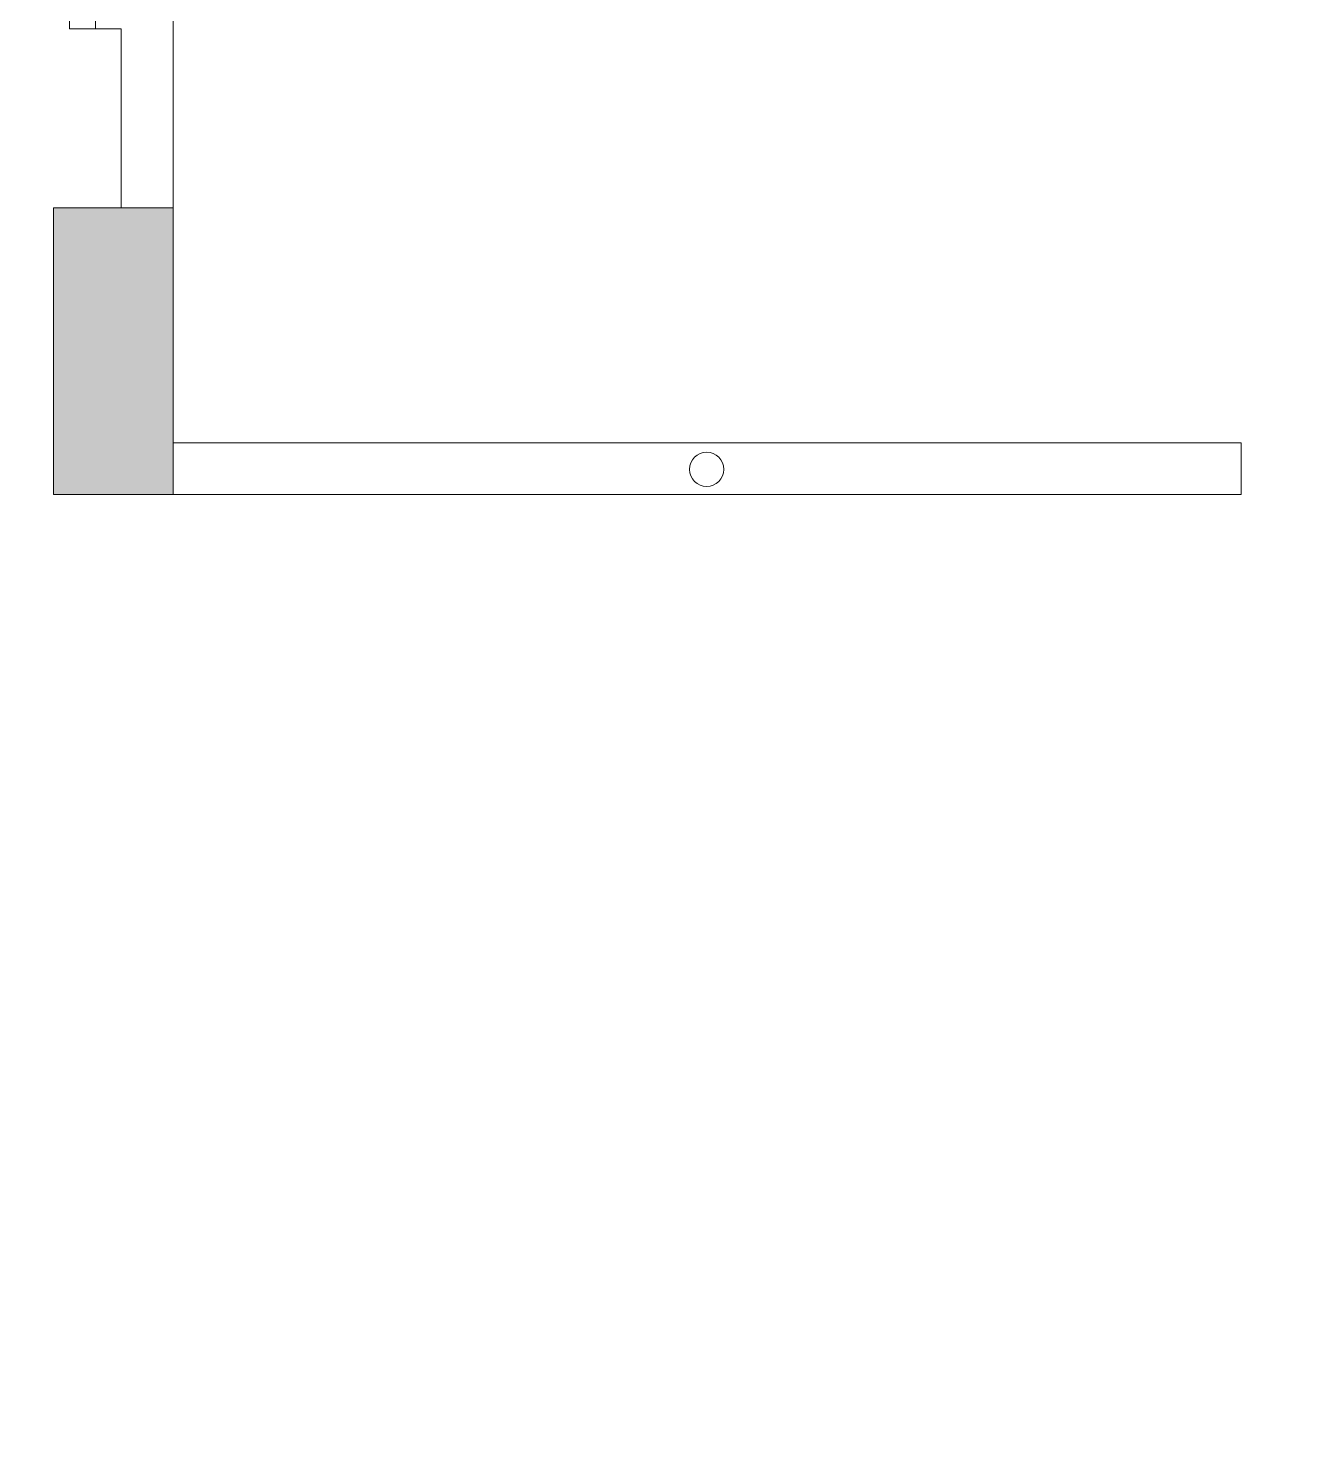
# Model space of a CAD drawing. Header units: inches. Extents: x -5775 to 2930, y 591 to 3437.
# Drawn here: x -5473.1 to -5325.5, y 2817.2 to 2982.1 of the extents above; entities that cross this region are included whole.
import ezdxf

# ---------------------------------------------------------------- set-up
doc = ezdxf.new("R2010")
doc.units = ezdxf.units.IN
doc.header["$LTSCALE"] = 20
doc.header["$MEASUREMENT"] = 0
doc.layers.get('0').update_dxf_attribs({"lineweight": 5})
doc.layers.add('Door', color=32, linetype='Continuous', lineweight=5)
doc.layers.add('Pillar', color=250, linetype='Continuous', lineweight=5)

# ---------------------------------------------------------------- blocks, each defined once
blk = doc.blocks.new('Door1')
at = {"layer": 'Door'}
for points in [[(-6, 6), (-3, 6), (-3, 38), (-6, 38)], [(-41, 0), (-38, 0), (-38, 6), (-41, 6)], [(-3, 0), (0, 0), (0, 6), (-3, 6)]]:
    blk.add_lwpolyline(points, close=True, dxfattribs=at)
blk.add_arc((-6, 6), 32, 90, 180, dxfattribs=at)

msp = doc.modelspace()

# ---------------------------------------------------------------- hatches: boundary and pattern name
at = {"layer": 'Pillar'}
h = msp.add_hatch(dxfattribs=at)
h.set_pattern_fill('AR-SAND', color=256, style=0)
h.set_pattern_definition([(37.5, (-5616.3607, 2374.1199), (-0.0629934, 1.9268238), [0, -1.52, 0, -1.7, 0, -1.625]), (7.5, (-5616.3607, 2374.12), (1.769777, 2.822146), [0, -0.82, 0, -1.37, 0, -0.525]), (327.5, (-5617.5907, 2374.1199), (3.114142, 0.005659), [0, -0.5, 0, -1.8, 0, -2.35]), (317.5, (-5617.5907, 2374.12), (3.0061266, 0.8776756), [0, -0.25, 0, -1.18, 0, -1.35])])
h.paths.add_polyline_path([(-5098.36, 2419.56), (-5129.01, 2419.56), (-5129.01, 2400.12), (-5098.36, 2400.12)])
h.paths.add_polyline_path([(-5098.36, 2610.85), (-5129.01, 2610.85), (-5129.01, 2591.41), (-5098.36, 2591.41)])
h.paths.add_polyline_path([(-5228.36, 2412.6), (-5241.81, 2412.6), (-5241.81, 2374.12), (-5228.36, 2374.12)])
h.paths.add_polyline_path([(-5228.36, 2604.12), (-5256.78, 2604.12), (-5256.78, 2598.12), (-5256.78, 2589.9), (-5228.36, 2589.9)])
h.paths.add_polyline_path([(-5098.36, 2953.29), (-5108.36, 2953.29), (-5115.15, 2953.29), (-5115.15, 2928.12), (-5098.36, 2928.12)])
h.paths.add_polyline_path([(-5244.51, 2961.35), (-5258.36, 2961.35), (-5258.36, 2934.12), (-5258.36, 2928.12), (-5252.36, 2928.12), (-5244.51, 2928.12)])
h.paths.add_polyline_path([(-5456.36, 3118.12), (-5467.82, 3118.12), (-5467.82, 3108.12), (-5456.36, 3108.12)])
h.paths.add_polyline_path([(-5599.57, 2953.29), (-5616.36, 2953.29), (-5616.36, 2928.12), (-5599.57, 2928.12)])
h.paths.add_polyline_path([(-5456.36, 2961.35), (-5470.21, 2961.35), (-5470.21, 2928.12), (-5462.36, 2928.12), (-5456.36, 2928.12), (-5456.36, 2934.12)])
h.paths.add_polyline_path([(-5585.71, 2610.85), (-5616.36, 2610.85), (-5616.36, 2591.41), (-5585.71, 2591.41)])
h.paths.add_polyline_path([(-5457.94, 2604.12), (-5486.36, 2604.12), (-5486.36, 2589.9), (-5457.94, 2589.9)])
h.paths.add_polyline_path([(-5585.71, 2419.56), (-5616.36, 2419.56), (-5616.36, 2400.12), (-5585.71, 2400.12)])
h.paths.add_polyline_path([(-5472.91, 2412.6), (-5486.36, 2412.6), (-5486.36, 2374.12), (-5472.91, 2374.12)])

# ---------------------------------------------------------------- linework, layer by layer
for p, q in [((-5456.36, 3108.12), (-5456.36, 2934.12)), ((-5468.36, 2982.12), (-5462.36, 2982.12)), ((-5465.36, 2982.12), (-5462.36, 2982.12)), ((-5462.36, 2982.12), (-5462.36, 2961.35)), ((-5456.36, 2934.12), (-5332.59, 2934.12)), ((-5332.59, 2928.12), (-5332.59, 2934.12)), ((-5456.36, 2928.12), (-5332.59, 2928.12))]:
    msp.add_line(p, q)
msp.add_circle((-5394.53, 2931.03), 1.98)
for p, q in [((-5470.21, 2928.12), (-5470.21, 2961.35)), ((-5470.21, 2961.35), (-5456.36, 2961.35)), ((-5456.36, 2961.35), (-5456.36, 2934.12)), ((-5456.36, 2934.12), (-5456.36, 2928.12)), ((-5462.36, 2928.12), (-5470.21, 2928.12)), ((-5462.36, 2928.12), (-5456.36, 2928.12))]:
    msp.add_line(p, q, dxfattribs=at)

# ---------------------------------------------------------------- block references
msp.add_blockref('Door1', (-5465.36, 2982.12))

doc.saveas('drawing.dxf')
